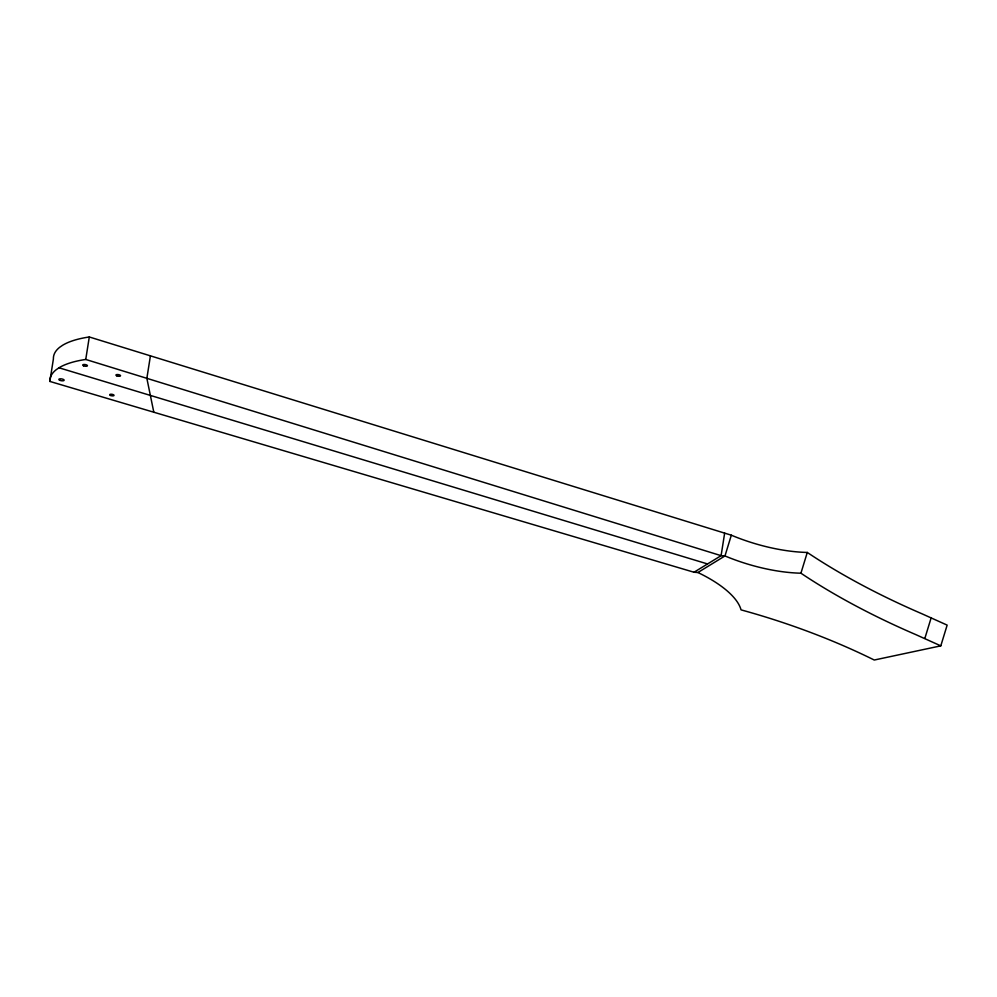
<?xml version="1.0" encoding="UTF-8"?>
<svg xmlns="http://www.w3.org/2000/svg" width="997" height="997" viewBox="0 0 997 997"><rect width="100%" height="100%" fill="white"/><g stroke="black" fill="none" stroke-linecap="round" stroke-linejoin="round"><path stroke-width="1.5" d="M49.85 381.427L53.402 358.945A98.79 33.873 9 0 1 59.708 347.268L62.562 345.298A98.79 33.873 9 0 1 89.294 336.974L731.324 535.19A92.609 35.967 17 0 0 807.283 552.45A374.822 145.574 17 0 0 921.976 613.791L947.15 625.119L940.794 645.857L874.269 660.026A304.883 118.406 17 0 0 741.033 609.865A84.957 32.988 17 0 0 697.888 572.515L694.012 572.241L49.85 381.427A98.79 33.873 9 0 1 56.156 369.75L59.01 367.781A98.79 33.873 9 0 1 85.742 359.456L721.093 555.665L724.969 555.94A92.609 35.967 17 0 0 800.927 573.2A374.822 145.574 17 0 0 915.62 634.528L940.794 645.857M85.742 359.456L89.294 336.974M150.422 355.842L146.858 378.337L153.812 412.222M724.645 533.171L721.093 555.665L694.012 572.241M731.324 535.19L724.969 555.94L697.888 572.515M800.927 573.2L807.283 552.45M924.855 638.392L931.21 617.642M59.01 367.781L707.546 563.953M110.468 395.448A2.206 0.76 9 0 0 114.019 395.485A2.206 0.76 9 0 0 111.128 394.226A2.206 0.76 9 0 0 110.468 395.448M59.783 380.293A2.692 0.922 9 0 0 64.12 380.343A2.692 0.922 9 0 0 60.593 378.81A2.692 0.922 9 0 0 59.783 380.293M116.749 375.819A2.343 0.798 9 0 0 120.525 375.857A2.343 0.798 9 0 0 117.447 374.536A2.343 0.798 9 0 0 116.749 375.819M83.561 365.799A2.393 0.823 9 0 0 87.412 365.837A2.393 0.823 9 0 0 84.284 364.478A2.393 0.823 9 0 0 83.561 365.799"/></g></svg>
